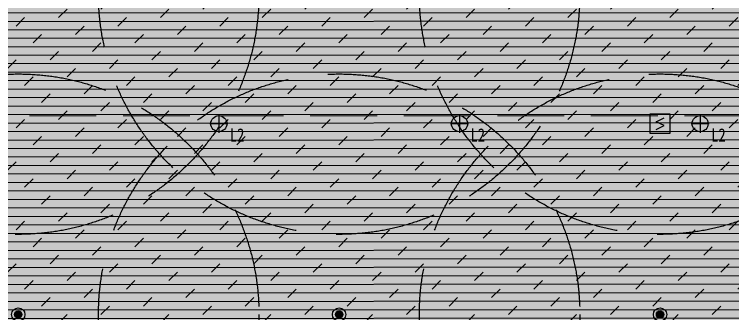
# Model space of a CAD drawing. Header units: millimetres. Extents: x -86392818 to -86307589, y 1129347621 to 1129375919.
# Drawn here: x -86334198 to -86328826, y 1129366016 to 1129368255 of the extents above; entities that cross this region are included whole.
import ezdxf
from ezdxf.enums import TextEntityAlignment as Align

# ---------------------------------------------------------------- set-up
doc = ezdxf.new("R2010")
doc.units = ezdxf.units.MM
doc.header["$LTSCALE"] = 1000
doc.linetypes.add('__DASH', pattern=[0.35, 0.25, -0.1])
doc.linetypes.add('DASH', pattern=[0.35, 0.25, -0.1])
doc.layers.get('Defpoints').update_dxf_attribs({"color": 250})
for name, color, linetype in [('C—平顶—喷淋', 5, 'Continuous'), ('C—平顶—灯具', 1, 'Continuous'), ('C—平顶—烟感 温感', 3, 'Continuous'), ('C—平顶—轮廓线', 4, 'Continuous'), ('F—地坪—hatch', 8, 'Continuous')]:
    doc.layers.add(name, color=color, linetype=linetype)
doc.layers.add('P-15 平面窗帘', color=8, linetype='Continuous', lineweight=0)
doc.styles.add('黑体', font='simhei.ttf')

# ---------------------------------------------------------------- blocks, each defined once
blk = doc.blocks.new('fsdfssdgrewe')
at = {"layer": 'C—平顶—灯具'}
for p, q in [((0, 67.95796331076417), (0, -67.95796331088059)), ((67.95796331088059, 0), (-67.95796331088059, 0))]:
    blk.add_line(p, q, dxfattribs=at)
blk.add_circle((-2.328306436538696e-10, 0), 59.99999999970392, dxfattribs=at)
at = {"layer": 'C—平顶—灯具', "style": '黑体', "width": 0.8}
blk.add_text('L2', height=100, dxfattribs=at).set_placement((136.9602552209981, -84.63702168583404, 75.29647824816585), align=Align.MIDDLE_CENTER)
blk = doc.blocks.new('pen lin')
at = {"layer": 'C—平顶—喷淋'}
blk.add_hatch(color=8, dxfattribs=at).paths.add_polyline_path([(-27.5, 0, 1), (27.5, 0, 1)])
for radius in [49.99999999999999, 27.49999999999999]:
    blk.add_circle((0, 0), radius, dxfattribs=at)
at = {"layer": 'Defpoints', "color": 251, "linetype": 'DASH', "ltscale": 3}
blk.add_circle((0, 0), 1800, dxfattribs=at)
blk = doc.blocks.new('smoker')
for p, q in [((-144.0000000984874, -144.0000000975269), (-144.0000000984874, 144.0000000975269)), ((-144.0000000984874, 144.0000000975269), (144.0000000981381, 144.0000000975269)), ((144.0000000981381, 144.0000000975269), (144.0000000981381, -144.0000000975269)), ((-57.60000004037283, 28.80000001835288), (57.60000004037283, 86.40000006099581)), ((57.60000004037283, -28.80000001835288), (-57.60000004037283, 28.80000001835288)), ((-57.60000004037283, -86.40000006099581), (57.60000004037283, -28.80000001835288)), ((144.0000000981381, -144.0000000975269), (-144.0000000984874, -144.0000000975269))]:
    blk.add_line(p, q)

msp = doc.modelspace()

# ---------------------------------------------------------------- hatches: boundary and pattern name
at = {"layer": 'C—平顶—轮廓线'}
h = msp.add_hatch(dxfattribs=at)
h.set_pattern_fill('AR-SAND', color=8, scale=5)
h.set_pattern_definition([(37.50000000000001, (0, 0), (-8.000156479920228, 244.7066186646712), [0, -193.04, 0, -215.9, 0, -206.375]), (7.499999999999999, (0, 0), (224.7616415690013, 358.4125502841771), [0, -104.14, 0, -173.99, 0, -66.67500000000001]), (327.5, (-156.21, 0), (395.496185120729, 0.718592339272881), [0, -63.5, 0, -228.6, 0, -298.45]), (317.5, (-156.21, 0), (381.7782262361486, 111.4646616286082), [0, -31.75, 0, -149.86, 0, -171.45])])
h.paths.add_polyline_path([(-86319389.20660238, 1129360620.965556), (-86319389.20660238, 1129370700.965556), (-86337189.20660238, 1129370700.965556), (-86337189.20660238, 1129370370.965556), (-86337569.20660238, 1129370370.965556), (-86337569.20660238, 1129367745.965556), (-86336969.20660238, 1129367745.965556), (-86336969.20660238, 1129361200.965556), (-86337189.20660238, 1129361200.965556), (-86337189.20660238, 1129360620.965556), (-86328589.20660241, 1129360620.965556), (-86328589.20660238, 1129361220.965556), (-86327989.20660238, 1129361220.965556), (-86327989.20660238, 1129360620.965556)])
at = {"layer": 'F—地坪—hatch'}
h = msp.add_hatch(dxfattribs=at)
h.set_pattern_fill('DOLMIT', color=250, scale=10)
h.set_pattern_definition([(0, (0, 0), (0, 63.5), []), (45, (0, 0), (-126.9999134350099, 126.9999134350099), [89.80256121069154, -179.6051224213831])])
h.paths.add_polyline_path([(-86319389.20660238, 1129360620.965556), (-86319389.20660238, 1129370920.965557), (-86337189.20660238, 1129370920.965556), (-86337189.20660238, 1129370370.965556), (-86337569.20660238, 1129370370.965556), (-86337569.20660238, 1129367745.965556), (-86337189.20660238, 1129367745.965556), (-86337189.20660238, 1129360620.965556), (-86328589.20660238, 1129360620.965556), (-86328589.20660238, 1129361220.965556), (-86327989.20660238, 1129361220.965556), (-86327989.20660238, 1129360620.965556)])

# ---------------------------------------------------------------- linework, layer by layer
at = {"layer": 'P-15 平面窗帘', "color": 252, "linetype": '__DASH', "ltscale": 2}
msp.add_lwpolyline([(-86315389.20660238, 1129369970.965556), (-86321743.0342564, 1129369970.965556), (-86323785.87376922, 1129367495.965556), (-86337189.20660238, 1129367495.965556)], dxfattribs=at)

# ---------------------------------------------------------------- block references
at = {"layer": 'C—平顶—喷淋'}
for p in [(-86334169.20660238, 1129368409.090557), (-86331769.20660238, 1129368409.090557), (-86329369.20660238, 1129368409.090557), (-86334169.20660238, 1129366009.090557), (-86331769.20660238, 1129366009.090557), (-86329369.20660238, 1129366009.090557)]:
    msp.add_blockref('pen lin', p, dxfattribs=at)
at = {"layer": 'C—平顶—灯具'}
for p in [(-86332669.20660238, 1129367437.215556), (-86330869.20660238, 1129367437.215556), (-86329069.20660238, 1129367437.215556)]:
    msp.add_blockref('fsdfssdgrewe', p, dxfattribs=at)
at = {"layer": 'C—平顶—烟感 温感', "xscale": 0.5172413793103449, "yscale": 0.5172413793103449, "zscale": 0.5172413793103449}
msp.add_blockref('smoker', (-86329369.20660238, 1129367437.215556), dxfattribs=at)

doc.saveas('drawing.dxf')
